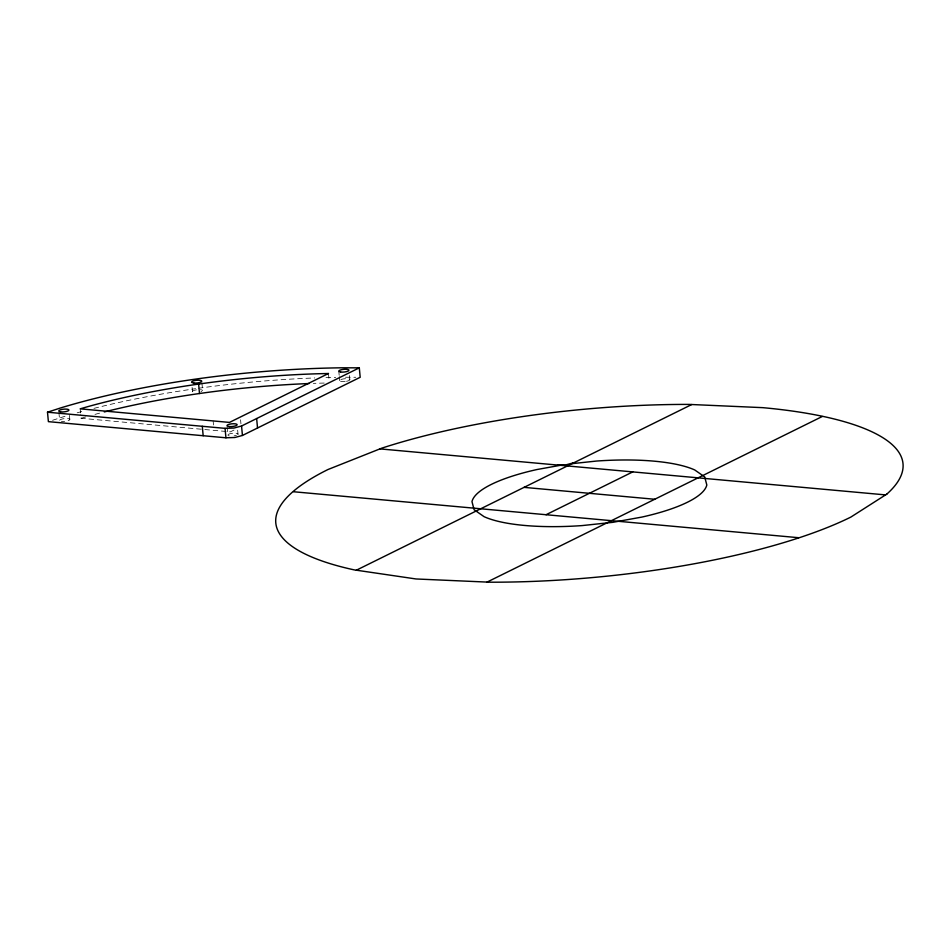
<?xml version="1.0" encoding="UTF-8"?>
<svg xmlns="http://www.w3.org/2000/svg" width="950" height="950" viewBox="0 0 950 950"><rect width="100%" height="100%" fill="white"/><g stroke="black" fill="none" stroke-linecap="round" stroke-linejoin="round"><path stroke-width="0.71" stroke-dasharray="4.75 3.56" d="M233.973 430.077L230.363 431.858L81.106 418.285L80.714 414.236M52.571 420.292L62.32 417.121A314.996 84.182 -5.4 0 1 67.64 415.542M81.106 418.285L87.234 416.504M324.247 383.064L320.423 383.147A295.308 78.921 -5.4 0 0 313.322 383.372M345.527 377.245L355.799 377.269M349.469 375.511L349.849 379.561M338.794 371.236L339.186 375.286M339.304 376.628L339.696 380.677M328.451 373.516L329.092 380.261M240.564 419.769L240.944 423.807M237.654 430.172L238.034 434.209M227.086 426.93L227.715 433.675M213.132 420.933L213.513 424.983M201.887 382.636L202.647 390.735A5.118 1.366 -5.4 0 0 200.379 389.702M192.09 387.41L192.47 391.459M80.204 408.844L80.596 412.882M69.457 415.387L69.837 419.437M58.888 412.395L59.66 420.482A5.118 1.366 -5.4 0 1 65.787 418.522A5.118 1.366 -5.4 0 1 69.302 420.185A5.118 1.366 -5.4 0 1 61.346 421.289M77.164 412.822A314.996 84.182 -5.4 0 1 84.123 410.923M93.955 408.369A314.996 84.182 -5.4 0 1 195.617 388.681M198.419 388.277A314.996 84.182 -5.4 0 1 314.794 377.946M325.992 377.577A314.996 84.182 -5.4 0 1 335.706 377.352M94.988 414.378A295.308 78.921 -5.4 0 1 100.296 412.977M228.059 434.649A5.118 1.366 -5.4 0 1 234.424 433.176A5.118 1.366 -5.4 0 1 237.821 434.589M236.431 435.314A5.118 1.366 -5.4 0 1 234.104 435.848M229.223 435.884A5.118 1.366 -5.4 0 1 227.976 435.361M349.374 380.309A5.118 1.366 -5.4 0 1 346.489 381.259M345.183 381.449A5.118 1.366 -5.4 0 1 340.159 379.941M340.884 379.572A5.118 1.366 -5.4 0 1 346.952 378.694A5.118 1.366 -5.4 0 1 349.79 379.929M201.816 391.483A5.118 1.366 -5.4 0 1 200.937 391.827M192.565 391.804A5.118 1.366 -5.4 0 1 196.555 389.844"/><path stroke-width="1.43" d="M47.5 412.205L225.043 428.355L233.985 428.046L241.549 426.004L359.302 367.84L360.192 377.281L242.44 435.456L234.888 437.487L225.946 437.796L48.391 421.646L47.5 412.205L61.429 407.681A314.996 84.182 -5.4 0 1 341.703 367.804L359.302 367.84M356.369 570.202L691.719 404.534M546.048 514.722L632.748 471.901M487.077 582.089L822.237 416.516M573.966 462.697L566.414 464.728L557.472 465.049M560.381 465.31L537.011 469.526A118.121 31.564 -5.4 0 0 471.984 501.647L474.098 509.711L484.072 516.669A118.121 31.564 -5.4 0 0 582.112 525.587L612.75 522.334L641.796 517.097A118.121 31.564 -5.4 0 0 706.812 484.975L704.698 476.9L694.723 469.953A118.121 31.564 -5.4 0 0 596.695 461.035L572.031 463.659M379.917 448.887L885.578 494.902M524.044 487.362L654.764 499.261M293.526 491.744L798.582 537.7M256.642 418.558L257.533 427.999M241.549 426.004L242.44 435.456M225.043 428.355L225.946 437.796M198.621 384.073L199.512 393.514M202.291 426.289L203.181 435.729M104.322 411.944A295.308 78.921 -5.4 0 1 309.047 383.539M886.801 494.119L850.832 517.097A314.996 84.182 -5.4 0 1 489.582 582.196L416.017 578.966L354.255 569.893A314.996 84.182 -5.4 0 1 327.964 469.526L381.758 448.162A314.996 84.182 -5.4 0 1 689.213 404.415L762.791 407.657A314.996 84.182 -5.4 0 1 886.801 494.119M328.451 373.516L229.473 422.418L80.204 408.844L87.566 406.707A295.308 78.921 -5.4 0 1 319.532 373.706L328.451 373.516M60.456 411.837A5.118 1.366 -5.4 0 0 68.839 410.364A5.118 1.366 -5.4 0 0 62.261 409.355A5.118 1.366 -5.4 0 0 60.456 411.837M229.354 426.574A5.118 1.366 -5.4 0 0 237.144 424.769A5.118 1.366 -5.4 0 0 229.651 424.175A5.118 1.366 -5.4 0 0 229.354 426.574M340.587 372.02A5.118 1.366 -5.4 0 0 348.899 370.488A5.118 1.366 -5.4 0 0 342.166 369.538A5.118 1.366 -5.4 0 0 340.587 372.02M193.848 383.04A5.118 1.366 -5.4 0 0 201.756 381.294A5.118 1.366 -5.4 0 0 194.394 380.617A5.118 1.366 -5.4 0 0 193.848 383.04"/></g></svg>
